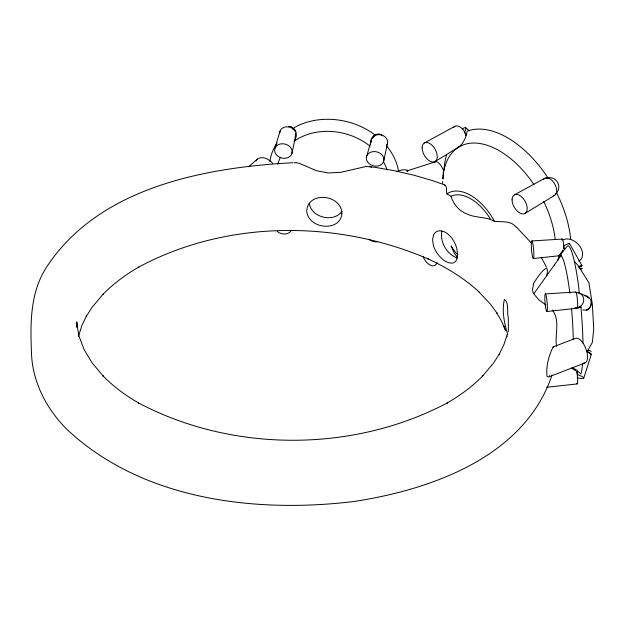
<?xml version="1.0" encoding="UTF-8"?>
<svg xmlns="http://www.w3.org/2000/svg" width="625" height="625" viewBox="0 0 625 625"><rect width="100%" height="100%" fill="white"/><g stroke="black" fill="none" stroke-linecap="round" stroke-linejoin="round"><path stroke-width="0.94" d="M508.32 331.859L508.383 327.094A17.711 0.875 88.2 0 0 508.234 317.305C506.781 312.594 509.227 301.945 504.359 299.492C501.742 310.93 504.305 323.508 507.766 334.594M591.078 302.703C591.531 305.523 589.5 308.68 587.211 309.594M443.055 178.859L443.469 170.242A13.398 5.312 72.2 0 0 434.328 162.469M546.734 275.539C550.844 257.203 535.133 280.141 533.609 283.664M533.219 258.57A8.875 1.055 85.1 0 0 533.219 246.016A8.875 1.055 85.1 0 0 531.273 244.688A8.875 1.055 85.1 0 0 533.219 258.57L559.086 255.758L562.945 250.055M587.07 350.844C587.508 349.75 590.773 350.57 591.078 351.648M371.055 142.211L371.602 139.586L366.641 156.258M291.875 153.641A8.875 7.172 14.3 0 0 281.117 143.844A8.875 7.172 14.3 0 0 277.18 155.633A8.875 7.172 14.3 0 0 291.875 153.641L295.195 138.125L295.531 133.109M383.609 161.453A8.875 7.172 14.3 0 0 372.852 151.656A8.875 7.172 14.3 0 0 368.914 163.453A8.875 7.172 14.3 0 0 383.609 161.453L387.406 143.719M580.68 307.43L580.891 306.508L578.242 308.047L574.977 307.703M78.406 336.453L81.969 325.312L86.594 315.852L86.18 316.562L92.086 307.312L103.258 294.023L102.789 294.516C113.383 283.664 125.727 274.633 138.828 267.039L138.367 267.305C226.578 219.641 337.281 219.695 428.508 259.109L428.023 258.891C446.43 267.406 464.031 278.055 478.977 291.867L478.43 291.359L490.477 304.195L496.992 313.141L496.523 312.406L501.766 321.586L505.727 330.969M441.859 231.094C439.695 241.992 446.922 254.5 457.438 258.086M274.906 148.438L280.062 131.125M551.977 375.172C524.508 456.977 430.93 489.867 353.297 501.586C254.719 513.414 141.492 499.914 66.484 428.93C47.133 409.43 33.297 383.578 31.617 355.844C30.328 326.461 29.445 294.82 45.531 268.781C97.242 187.609 203.711 167.578 292.891 162.703M506.797 336.016L503.812 344.805L499.18 354.32L499.594 353.609L493.687 362.867L482.516 376.164L482.984 375.664C472.391 386.523 460.047 395.547 446.945 403.148L447.406 402.883C353.148 452.719 232.625 452.719 138.367 402.883L138.828 403.148C125.727 395.547 113.383 386.523 102.789 375.664L103.258 376.164L92.086 362.867L84.125 349.625L78.984 336.164L76.93 324.344L77.039 326.812L76.875 321.914L76.891 327.562M583.711 378.227L591.305 354.367M533.562 283.766L532.523 289.492A27.086 15.93 0.4 0 0 533.945 294.07L538.648 299.648L545.859 304.992M294.773 140.086C297.195 136.461 296.93 130.898 293.406 128.07L298.25 125.516A65.57 52.961 14.3 0 1 370.328 131.656L375.18 135.039C371.719 136.625 369.977 140.719 370.617 144.383M587.633 350.719L592.328 342.484L593.75 328.859L592.328 304.109L588.898 282.734L578.117 265.523L574.328 261.344M549.219 376.266L549.594 375.688M587.211 350.352L586.703 351.469M342.008 211.336C333.414 223.133 311.297 217.57 309.195 203.148M533.867 293.734L561.445 254.938M559.438 255.227L559.086 255.758M583.391 363.109A13.188 5.977 68.9 0 0 586.414 350.289A13.188 5.977 68.9 0 0 575.648 338.281L553.141 346.953C548.688 355.789 545.898 366.461 546.992 376.367L548.352 377.055L584.781 363.023M581 266.523L581.406 265.836L578.5 266.875M248.594 166.766L257.352 159.188M435.055 161.531L459.273 146.742C463.75 142.883 466.312 136.781 467.148 131.133A89.938 51.93 60 0 1 547.844 177.719M559.859 255.734L559.32 256.188L567.43 246.031L568.141 245.867A65.57 7.812 85.1 0 1 578.781 287.477L579.188 293.18M556.172 193.227L556.656 192.984A89.938 51.93 60 0 1 570.703 239.586M494.492 221.367C486.516 216.531 476.234 218.25 467.719 214.227C459.57 211.477 453.391 204.492 451.094 196.289L446.953 193.922L448.047 193.156A45.344 26.18 60 0 1 493.391 219.336L494.492 221.367C501.625 222.141 511.422 220.461 516.188 227.289M563.078 239.93L563.609 239.602A13.398 9.562 43.9 0 1 579.789 246.211A13.398 9.562 43.9 0 1 578.875 261.07M524.992 213.461L554.703 195.32M444.633 185.195C447.617 185.797 445.812 191.711 446.953 193.922M396.859 171.672A13.188 10.305 -27.8 0 1 407.164 170.109L408.453 170.57L407.266 171.195M424.344 142.969L454.906 126.312M514.281 194.898L544.844 178.242M451.094 196.289L452.234 195.75A41.195 23.789 60 0 1 489.203 217.086L490.344 218.953M373.781 135.688L375.18 135.039M580.805 269.492L582.305 268.305L579.344 268.195M582.836 309.984L587.047 310.125A7.633 7.227 -67.1 0 0 591.336 302.625A7.633 7.227 -67.1 0 0 586.281 296.047M407.109 170.867L435.359 161.805M406.82 171.039L408.453 170.57M458.195 146.961L459.273 146.742M294.094 162.828L296.336 162.672L299.375 163.383L316.805 170.805L328.281 172.961L340.602 172.359L366.156 166.477L374.688 167.258L394.539 170.742L413.852 175.188L432.469 180.602L445.375 185.133M546.758 311.531A8.875 1.055 85.1 0 0 546.758 298.977A8.875 1.055 85.1 0 0 544.812 297.648A8.875 1.055 85.1 0 0 546.758 311.531L577.062 308.242A8.164 0.977 85.1 0 0 577.414 299.773A8.164 0.977 85.1 0 0 575.625 292.117M546.758 387.242L577.062 383.953M531.922 240.945L562.328 239.062M545.461 293.906L575.867 292.023M585 295.875L585.547 295.875M553.141 346.953L553.633 347.023M369.539 166.555L371.453 167.086M578.641 292.953L579.492 293.242M586.523 351.273L587.047 351.469A7.633 1.5 17.7 0 1 590.703 354.664M580.086 293.414L587.68 296.633M587.43 351.773L590.727 353.977M572.742 367.859L576.25 369.852L580.891 373.992L581.422 372.07A65.57 7.812 85.1 0 0 582.547 363.539M575.633 370.695L571.414 368.016M587.766 297.57L588.453 297.992L587.703 297.32M465.766 127.82L469.469 130.852M516.586 227.195L531.109 242.742M552.375 310.18C560.43 320.195 554.672 334.625 556.484 346.242M457.461 257.406L454.414 253.406L451.094 245.891L452.234 247.758A41.195 23.789 60 0 0 456.984 254.156M386.43 145.805L388.227 147.953A65.57 52.961 14.3 0 1 398.602 171.594M541.219 257.297L546.625 267.352M569.469 243.375L581.898 265.523M464.883 133.023L466.227 135.5L465.875 134.312A9.859 5.695 60 0 0 453.797 127.344M295.32 131.711L294.867 130.773A8.164 6.594 14.3 0 0 285.773 126.891A8.164 6.594 14.3 0 0 279.789 132.828M503.914 326.258L503.539 325.297L505.352 330.008M506.844 334.75L507.234 336.344M580.891 306.508L581.422 312.586A65.57 7.812 85.1 0 1 582.984 343.211M554.539 264.562L554.562 265.039M586.523 310.297L586.516 309.719A2.648 1.383 84.4 0 0 587.008 309.703M444.016 170.039A89.938 51.93 60 0 1 446.641 154.734M442.719 183.352A79.898 46.133 60 0 1 442.742 181.531M442.859 178.859A79.898 46.133 60 0 1 476.234 143.102A79.898 46.133 60 0 1 533.977 184.609M543.758 201.547A79.898 46.133 60 0 1 555.203 239.508M437.016 262.594A10.719 6.188 60 0 1 430.688 265.352A10.719 6.188 60 0 1 423.133 256.688M462.203 129.242A9.219 2.234 -50.7 0 1 464.445 132.195M546.008 178.367A9.219 9.062 60 0 1 555.172 194.242M543.734 179.266A9.859 5.695 60 0 1 554.703 183.93A9.859 5.695 60 0 1 553.258 195.766M557.828 260.602A56.82 6.773 85.1 0 1 569.852 293.094M571.516 308.484A56.82 6.773 85.1 0 1 573.273 339.664M576.773 383.492A8.164 0.977 85.1 0 0 577.648 381.344A8.164 0.977 85.1 0 0 577.062 372.406L576.898 371.398L577.25 374.523A7.633 1.5 17.7 0 1 583.742 377.984A7.633 1.5 17.7 0 1 577.953 377.844M561.898 239.797A8.164 0.977 85.1 0 1 563.961 247.875L564.023 249.039L563.719 245.844A7.633 0.781 -29.3 0 1 568.984 244.195M575.68 292.641A7.633 7.227 -67.1 0 1 583.711 299.016A7.633 7.227 -67.1 0 1 577.25 307.625M578.156 266.961A7.633 0.781 -29.3 0 1 581.414 266.344M269.852 161.492A65.57 52.961 14.3 0 1 277.086 142.992M277.914 164.234A56.82 45.898 14.3 0 1 280.312 157.43M293.953 141.312A56.82 45.898 14.3 0 1 370.109 146.258M383.461 161.758A56.82 45.898 14.3 0 1 386.836 169.094M377.398 241.766A8.875 7.172 14.3 0 1 368.914 239.164M290.992 231.023A8.875 7.172 14.3 0 1 277.18 231.352M288.477 126.648A7.633 4.719 -62.9 0 1 293.211 129.562M386.602 145.258A8.164 6.594 14.3 0 0 383.641 135.898A8.164 6.594 14.3 0 0 372.609 137.398L372.156 138.258L374.266 136.469A7.633 5.898 66.9 0 1 382.742 135.758M256.047 160.727A13.188 8.961 49.1 0 1 272.773 163.422M457.641 254.477L456.773 259.414A17.766 9.609 62.7 0 1 452.438 263.086C446.656 263.508 441.969 259.125 438.484 255.031A17.766 10.82 56.9 0 1 433.57 246.023L432.523 239.977L433.57 234.922A17.766 10.867 57.1 0 1 438.484 230.922C444.352 230.086 449.273 234.547 452.438 238.977A17.766 9.664 63 0 1 456.773 248.32L457.641 254.469M341.875 213.664C340.547 229.391 317.625 229.5 309.742 218.82A17.703 14.406 5.8 0 1 306.742 210.68C308.297 190.555 341.852 194.641 341.875 213.656M547.484 177.977L547.984 177.945L547.484 177.977M422.117 147.875A10.719 6.188 60 0 0 433.484 162.016A10.719 6.188 60 0 0 433.484 146.859A10.719 6.188 60 0 0 422.117 147.875M512.062 199.805A10.719 6.188 60 0 0 523.43 213.945A10.719 6.188 60 0 0 523.43 198.789A10.719 6.188 60 0 0 512.062 199.805"/></g></svg>
